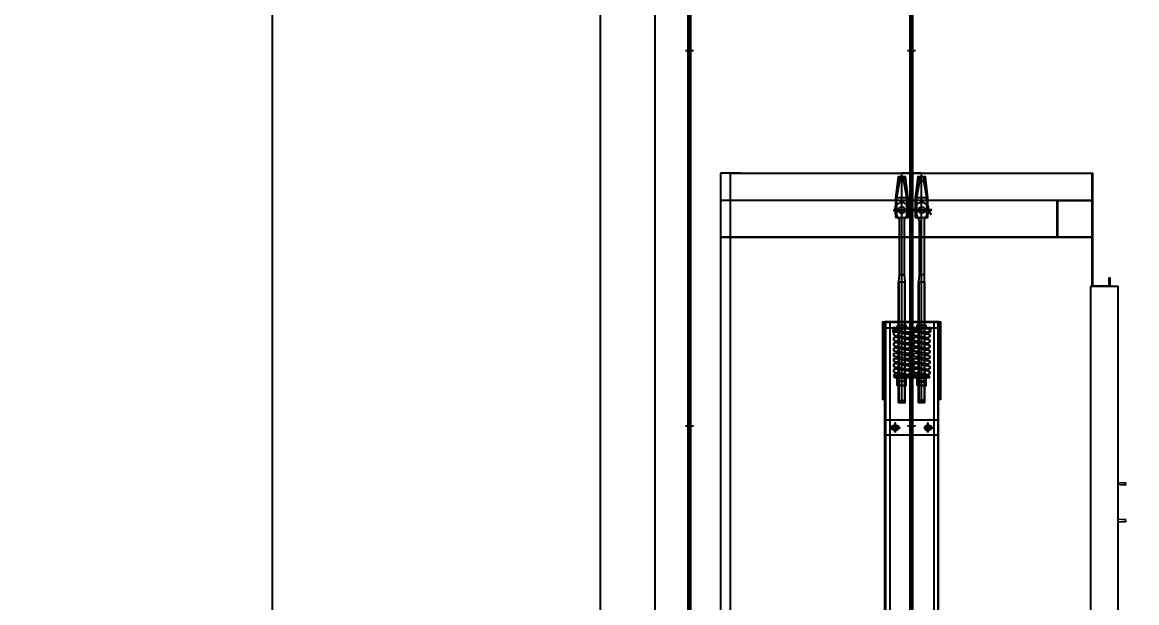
# Model space of a CAD drawing. Header units: millimetres. Extents: x -665 to 1025117, y -27997 to 4210.
# Drawn here: x -665 to 3412, y -23667 to -21541 of the extents above; entities that cross this region are included whole.
import ezdxf

# ---------------------------------------------------------------- set-up
doc = ezdxf.new("R2010")
doc.units = ezdxf.units.MM
doc.linetypes.add('$2$ACAD_ISO02W100', pattern=[15, 12, -3])
doc.layers.add('$2$DL', color=8, linetype='$2$ACAD_ISO02W100', lineweight=0)
for name, color, linetype in [('$2$PDF_0', 7, 'Continuous'), ('AA_Architecture', 7, 'Continuous'), ('AA_Rail', 7, 'Continuous'), ('AA_Rope', 7, 'Continuous')]:
    doc.layers.add(name, color=color, linetype=linetype)
doc.layers.add('AA_Datum', color=7, linetype='Continuous', plot=False)
doc.styles.add('Century Gothic$001H0', font='cent.shx')
doc.dimstyles.new('Copy of ISO-25', dxfattribs={"dimtxt": 250, "dimasz": 80, "dimexe": 1.25, "dimexo": 0.625, "dimtad": 1, "dimtxsty": 'Century Gothic$001H0', "dimblk": 'ARCHTICK', "dimcen": 2.5, "dimadec": 0, "dimazin": 0, "dimtfac": 1, "dimtmove": 0, "dimatfit": 3, "dimfxl": 1, "dimarcsym": 0})

# ---------------------------------------------------------------- blocks, each defined once
blk = doc.blocks.new('_ArchTick')
at = {"color": 0, "linetype": 'ByBlock', "const_width": 0.15}
blk.add_lwpolyline([(-0.5, -0.5), (0.5, 0.5)], dxfattribs=at)
blk = doc.blocks.new('*D109')
at = {"color": 0, "lineweight": -2, "transparency": 16777216}
for p, q in [((3650, -8194.2), (249.4, -8194.2)), ((250.6, -25694.2), (250.6, -8194.2)), ((3650, -25694.2), (249.4, -25694.2))]:
    blk.add_line(p, q, dxfattribs=at)
at = {"layer": 'Defpoints', "color": 0, "transparency": 16777216}
for p in [(250.6, -8194.2), (3650.6, -8194.2), (3650.6, -25694.2)]:
    blk.add_point(p, dxfattribs=at)
at = {"color": 0, "lineweight": -2, "transparency": 16777216, "xscale": 80, "yscale": 80, "zscale": 80}
for p, rotation in [((250.6, -8194.2), 90), ((250.6, -25694.2), 270)]:
    blk.add_blockref('_ArchTick', p, dxfattribs=dict(at, rotation=rotation))
at = {"color": 0, "transparency": 16777216, "insert": (125, -16944.2), "char_height": 250, "attachment_point": 5, "rotation": 90, "style": 'Century Gothic$001H0'}
blk.add_mtext('SHAFT TOTAL HEIGHT 17500', dxfattribs=at)

msp = doc.modelspace()

# ---------------------------------------------------------------- linework, layer by layer
at = {"layer": '$2$DL', "ltscale": 2, "transparency": 33554666}
for p, q in [((3373.647, -23227.128), (3344.498, -23227.115)), ((3344.498, -23227.128), (3373.938, -23227.128)), ((3373.645, -23236.106), (3344.498, -23236.093)), ((3373.626, -23361.796), (3344.498, -23361.783))]:
    msp.add_line(p, q, dxfattribs=at)
at = {"layer": '$2$DL'}
for p, q in [((3373.624, -23370.774), (3344.498, -23370.761)), ((3344.498, -23370.774), (3373.624, -23370.774))]:
    msp.add_line(p, q, dxfattribs=at)
at = {"layer": '$2$DL', "ltscale": 2, "transparency": 33554666}
for points in [[(3369.546, -23233.888), (3370.173, -23233.888), (3371.115, -23233.606), (3372.056, -23233.043), (3372.683, -23232.479), (3372.997, -23231.916), (3373.624, -23231.071), (3373.938, -23230.226), (3373.938, -23229.663), (3373.938, -23227.128), (3344.498, -23227.128)], [(3369.546, -23233.888), (3369.546, -23233.888), (3344.498, -23235.63)], [(3344.498, -23370.774), (3373.624, -23370.774), (3373.624, -23368.521), (3373.624, -23367.676), (3373.311, -23366.831), (3372.683, -23365.986), (3372.369, -23365.423), (3371.428, -23364.859), (3370.801, -23364.578), (3369.86, -23364.296), (3368.919, -23364.014), (3344.498, -23362.264)]]:
    msp.add_lwpolyline(points, dxfattribs=at)
at = {"layer": '$2$PDF_0', "lineweight": 25}
for points in [[(3233.024, -24491.868), (1925.625, -24491.868), (1925.625, -22094.249), (3250.625, -22094.249), (3250.625, -22506.779), (3311.251, -22506.779), (3311.251, -22476.931), (3313.207, -22476.931), (3313.207, -22506.779), (3313.207, -22508.535), (3311.251, -22508.535), (3250.625, -22508.535), (3248.669, -22506.779), (3248.669, -22094.249)], [(2624.717, -22937.537), (2624.717, -22094.249), (2551.574, -22094.249), (2551.574, -22937.537)], [(2534.364, -22255.593), (2534.364, -22184.601), (2545.121, -22122.215), (2545.121, -22107.157)], [(2545.121, -22122.215), (2560.179, -22122.215)], [(2570.936, -22255.593), (2570.936, -22184.601), (2560.179, -22122.215), (2560.179, -22107.157)], [(2607.507, -22255.593), (2607.507, -22184.601), (2618.263, -22122.215), (2618.263, -22107.157)], [(2618.263, -22122.215), (2633.322, -22122.215)], [(2644.078, -22255.593), (2644.078, -22184.601), (2633.322, -22122.215), (2633.322, -22107.157)], [(3123.506, -22327.689), (3123.506, -22194.249), (3250.625, -22194.249), (1889.439, -22194.249)], [(1925.625, -24491.868), (1925.625, -22194.249)], [(2562.331, -22466.415), (2562.331, -22266.349), (2562.331, -22262.046), (2564.482, -22259.895), (2564.482, -22255.593), (2568.784, -22253.441), (2570.936, -22249.139), (2573.087, -22246.988), (2575.238, -22244.836), (2577.389, -22240.534), (2577.389, -22216.87), (2575.238, -22212.568), (2570.936, -22208.265), (2566.633, -22206.114), (2562.331, -22203.963), (2558.028, -22201.811), (2551.574, -22201.811), (2547.272, -22201.811), (2542.969, -22203.963), (2538.667, -22206.114), (2534.364, -22208.265), (2530.062, -22212.568), (2527.911, -22216.87), (2527.911, -22240.534), (2530.062, -22244.836), (2532.213, -22246.988), (2534.364, -22249.139), (2536.516, -22253.441), (2538.667, -22255.593), (2540.818, -22259.895), (2542.969, -22262.046), (2542.969, -22266.349), (2542.969, -22466.415)], [(2575.238, -22184.601), (2530.062, -22184.601)], [(2648.38, -22184.601), (2601.053, -22184.601)], [(2635.473, -22466.415), (2635.473, -22266.349), (2635.473, -22262.046), (2637.624, -22259.895), (2637.624, -22255.593), (2639.775, -22253.441), (2644.078, -22249.139), (2646.229, -22246.988), (2648.38, -22244.836), (2650.532, -22240.534), (2650.532, -22216.87), (2646.229, -22212.568), (2644.078, -22208.265), (2639.775, -22206.114), (2635.473, -22203.963), (2631.17, -22201.811), (2624.717, -22201.811), (2620.414, -22201.811), (2616.112, -22203.963), (2609.658, -22206.114), (2607.507, -22208.265), (2603.204, -22212.568), (2601.053, -22216.87), (2601.053, -22240.534), (2603.204, -22244.836), (2605.356, -22246.988), (2607.507, -22249.139), (2609.658, -22253.441), (2611.809, -22255.593), (2613.96, -22259.895), (2613.96, -22262.046), (2616.112, -22266.349), (2616.112, -22466.415)], [(3121.55, -22327.689), (3121.55, -22194.249)], [(2521.457, -22229.778), (2583.843, -22229.778)], [(2540.818, -22227.626), (2536.516, -22227.626), (2536.516, -22225.475), (2534.364, -22225.475), (2532.213, -22223.324), (2530.062, -22223.324), (2527.911, -22225.475), (2525.759, -22225.475), (2525.759, -22227.626), (2525.759, -22229.778), (2525.759, -22231.929), (2527.911, -22231.929), (2527.911, -22234.08), (2530.062, -22234.08), (2532.213, -22234.08), (2534.364, -22234.08), (2534.364, -22231.929), (2536.516, -22231.929), (2540.818, -22231.929)], [(2579.541, -22229.778), (2525.759, -22229.778)], [(2540.818, -22229.778), (2536.516, -22229.778), (2534.364, -22229.778), (2532.213, -22229.778), (2532.213, -22231.929), (2530.062, -22231.929), (2527.911, -22229.778), (2527.911, -22227.626), (2530.062, -22227.626), (2532.213, -22227.626), (2534.364, -22227.626), (2536.516, -22229.778)], [(2534.364, -22225.475), (2534.364, -22225.475)], [(2536.516, -22229.778), (2536.516, -22229.778)], [(2536.516, -22231.929), (2536.516, -22231.929)], [(2566.633, -22229.778), (2538.667, -22229.778)], [(2564.482, -22229.778), (2585.994, -22229.778), (2588.146, -22227.626), (2585.994, -22227.626), (2564.482, -22227.626)], [(2564.482, -22231.929), (2575.238, -22231.929), (2583.843, -22242.685), (2585.994, -22244.836), (2585.994, -22242.685), (2577.389, -22229.778)], [(2594.599, -22229.778), (2656.985, -22229.778)], [(2613.96, -22227.626), (2609.658, -22227.626), (2609.658, -22225.475), (2607.507, -22225.475), (2605.356, -22225.475), (2605.356, -22223.324), (2603.204, -22223.324), (2601.053, -22225.475), (2598.902, -22225.475), (2598.902, -22227.626), (2598.902, -22229.778), (2598.902, -22231.929), (2601.053, -22234.08), (2603.204, -22234.08), (2605.356, -22234.08), (2607.507, -22231.929), (2609.658, -22231.929), (2613.96, -22231.929)], [(2635.473, -22231.929), (2648.38, -22231.929), (2656.985, -22242.685), (2659.137, -22244.836), (2659.137, -22242.685), (2650.532, -22229.778), (2598.902, -22229.778)], [(2613.96, -22229.778), (2609.658, -22229.778), (2607.507, -22229.778), (2605.356, -22229.778), (2605.356, -22231.929), (2603.204, -22231.929), (2601.053, -22231.929), (2601.053, -22229.778), (2601.053, -22227.626), (2603.204, -22227.626), (2605.356, -22227.626), (2607.507, -22227.626), (2607.507, -22229.778), (2609.658, -22229.778)], [(2609.658, -22231.929), (2609.658, -22231.929)], [(2639.775, -22229.778), (2611.809, -22229.778)], [(2635.473, -22229.778), (2659.137, -22229.778), (2661.288, -22227.626), (2659.137, -22227.626), (2635.473, -22227.626)], [(3250.625, -22322.421), (3250.625, -22499.756)], [(2540.818, -22933.235), (2540.818, -22492.23)], [(2542.969, -22933.235), (2542.969, -22492.23)], [(2562.331, -22492.23), (2562.331, -22933.235), (2564.482, -22933.235), (2564.482, -22492.23)], [(2613.96, -22933.235), (2613.96, -22492.23)], [(2616.112, -22933.235), (2616.112, -22492.23)], [(2635.473, -22492.23), (2635.473, -22933.235), (2635.473, -22492.23)], [(3311.251, -22508.535), (3311.251, -22508.535)], [(2482.734, -22849.336), (2482.734, -22638.514), (2693.557, -22638.514), (2693.557, -22849.336)], [(2489.188, -22922.479), (2489.188, -22647.119), (2489.188, -22922.479), (2482.734, -22922.479), (2482.734, -22647.119), (2482.734, -22922.479)], [(2687.103, -24492.098), (2687.103, -22640.666), (2489.188, -22640.666), (2489.188, -24492.098)], [(2493.491, -22640.666), (2493.491, -24492.098)], [(2508.549, -22640.666), (2508.549, -24492.098)], [(2521.457, -22675.085), (2521.457, -22664.329), (2521.457, -22662.178), (2523.608, -22662.178), (2581.692, -22662.178), (2583.843, -22662.178), (2583.843, -22664.329), (2583.843, -22675.085)], [(2523.608, -22662.178), (2523.608, -22662.178)], [(2536.516, -22662.178), (2536.516, -22651.422)], [(2568.784, -22660.027), (2568.784, -22651.422), (2536.516, -22651.422), (2536.516, -22660.027)], [(2568.784, -22662.178), (2568.784, -22651.422)], [(2594.599, -22675.085), (2594.599, -22664.329), (2594.599, -22662.178), (2596.751, -22662.178), (2654.834, -22662.178), (2656.985, -22662.178), (2656.985, -22664.329), (2656.985, -22675.085)], [(2641.927, -22660.027), (2641.927, -22651.422), (2607.507, -22651.422), (2607.507, -22660.027)], [(2609.658, -22662.178), (2609.658, -22651.422)], [(2639.775, -22662.178), (2639.775, -22651.422)], [(2669.893, -22640.666), (2669.893, -24492.098)], [(2684.952, -22640.666), (2684.952, -24492.098)], [(2687.103, -22922.479), (2687.103, -22647.119), (2693.557, -22647.119), (2693.557, -22922.479), (2693.557, -22647.119)], [(2693.557, -22922.479), (2687.103, -22922.479), (2687.103, -22647.119)], [(2527.911, -22675.085), (2542.969, -22670.783)], [(2527.911, -22694.447), (2542.969, -22690.144)], [(2527.911, -22713.808), (2542.969, -22709.505)], [(2562.331, -22681.539), (2577.389, -22677.237)], [(2562.331, -22698.749), (2577.389, -22696.598)], [(2575.238, -22677.237), (2575.238, -22677.237)], [(2575.238, -22696.598), (2575.238, -22696.598)], [(2601.053, -22675.085), (2616.112, -22670.783)], [(2601.053, -22694.447), (2616.112, -22690.144)], [(2601.053, -22713.808), (2616.112, -22709.505)], [(2635.473, -22681.539), (2650.532, -22677.237)], [(2635.473, -22698.749), (2650.532, -22696.598)], [(2527.911, -22733.169), (2542.969, -22728.867)], [(2527.911, -22752.53), (2542.969, -22748.228)], [(2562.331, -22718.11), (2577.389, -22715.959)], [(2562.331, -22737.472), (2577.389, -22735.32)], [(2575.238, -22715.959), (2575.238, -22715.959)], [(2575.238, -22735.32), (2575.238, -22735.32)], [(2601.053, -22733.169), (2616.112, -22728.867)], [(2601.053, -22752.53), (2616.112, -22748.228)], [(2635.473, -22718.11), (2650.532, -22715.959)], [(2635.473, -22737.472), (2650.532, -22735.32)], [(2527.911, -22771.892), (2542.969, -22767.589)], [(2527.911, -22791.253), (2542.969, -22786.95)], [(2562.331, -22756.833), (2577.389, -22754.682)], [(2562.331, -22776.194), (2577.389, -22774.043)], [(2575.238, -22754.682), (2575.238, -22754.682)], [(2575.238, -22774.043), (2575.238, -22774.043)], [(2601.053, -22771.892), (2616.112, -22767.589)], [(2601.053, -22791.253), (2616.112, -22786.95)], [(2635.473, -22756.833), (2650.532, -22754.682)], [(2635.473, -22776.194), (2650.532, -22774.043)], [(2542.969, -22825.673), (2527.911, -22829.975), (2525.759, -22829.975), (2525.759, -22832.126), (2523.608, -22832.126), (2523.608, -22834.278), (2523.608, -22836.429), (2560.179, -22836.429), (2577.389, -22829.975)], [(2527.911, -22810.614), (2542.969, -22806.311)], [(2534.364, -22842.883), (2534.364, -22855.79), (2536.516, -22855.79), (2538.667, -22855.79), (2540.818, -22855.79), (2540.818, -22842.883), (2540.818, -22827.824)], [(2562.331, -22795.555), (2577.389, -22793.404)], [(2562.331, -22814.916), (2577.389, -22812.765)], [(2564.482, -22868.698), (2564.482, -22855.79), (2564.482, -22842.883), (2564.482, -22827.824)], [(2575.238, -22793.404), (2575.238, -22793.404)], [(2575.238, -22812.765), (2575.238, -22812.765)], [(2575.238, -22832.126), (2575.238, -22832.126)], [(2616.112, -22825.673), (2601.053, -22829.975), (2598.902, -22829.975), (2598.902, -22832.126), (2596.751, -22832.126), (2596.751, -22834.278), (2594.599, -22836.429), (2633.322, -22836.429), (2650.532, -22829.975)], [(2601.053, -22810.614), (2616.112, -22806.311)], [(2613.96, -22868.698), (2613.96, -22855.79), (2613.96, -22842.883), (2613.96, -22827.824)], [(2635.473, -22795.555), (2650.532, -22793.404)], [(2635.473, -22814.916), (2650.532, -22812.765)], [(2637.624, -22842.883), (2637.624, -22827.824)], [(2540.818, -22868.698), (2540.818, -22855.79), (2549.423, -22855.79), (2555.877, -22855.79), (2564.482, -22855.79), (2566.633, -22855.79), (2568.784, -22855.79), (2568.784, -22842.883), (2534.364, -22842.883), (2570.936, -22842.883)], [(2566.633, -22855.79), (2538.667, -22855.79)], [(2566.633, -22870.849), (2538.667, -22870.849)], [(2635.473, -22842.883), (2635.473, -22855.79), (2637.624, -22855.79), (2639.775, -22855.79), (2641.927, -22855.79), (2641.927, -22842.883), (2607.507, -22842.883), (2644.078, -22842.883)], [(2607.507, -22842.883), (2607.507, -22855.79), (2609.658, -22855.79), (2611.809, -22855.79), (2613.96, -22855.79), (2622.565, -22855.79), (2629.019, -22855.79), (2635.473, -22855.79), (2635.473, -22868.698)], [(2607.507, -22857.941), (2637.624, -22857.941)], [(2639.775, -22855.79), (2611.809, -22855.79)], [(2639.775, -22870.849), (2611.809, -22870.849)], [(2562.331, -22933.235), (2542.969, -22933.235), (2540.818, -22933.235), (2564.482, -22933.235)], [(2547.272, -22924.63), (2558.028, -22924.63)], [(2620.414, -22924.63), (2631.17, -22924.63)], [(2635.473, -22933.235), (2635.473, -22933.235)], [(2687.103, -22997.772), (2489.188, -22997.772)], [(2545.121, -23025.739), (2512.852, -23025.739), (2545.121, -23025.739), (2512.852, -23025.739)], [(2527.911, -23008.529), (2527.911, -23042.949)], [(2527.911, -23042.949), (2527.911, -23008.529), (2527.911, -23042.949)], [(2665.59, -23025.739), (2633.322, -23025.739)], [(2633.322, -23025.739), (2665.59, -23025.739), (2633.322, -23025.739)], [(2648.38, -23008.529), (2648.38, -23042.949)], [(2648.38, -23042.949), (2648.38, -23008.529), (2648.38, -23042.949)], [(2687.103, -23053.705), (2489.188, -23053.705)]]:
    msp.add_lwpolyline(points, dxfattribs=at)
for points in [[(2530.062, -22255.593), (2575.238, -22255.593), (2575.238, -22184.601), (2566.633, -22107.157), (2538.667, -22107.157), (2530.062, -22184.601)], [(2601.053, -22255.593), (2648.38, -22255.593), (2648.38, -22184.601), (2639.775, -22107.157), (2611.809, -22107.157), (2601.053, -22184.601)], [(2564.482, -22229.778), (2564.482, -22227.626), (2562.331, -22225.475), (2562.331, -22223.324), (2560.179, -22221.173), (2560.179, -22219.021), (2558.028, -22219.021), (2555.877, -22219.021), (2553.726, -22216.87), (2551.574, -22219.021), (2549.423, -22219.021), (2547.272, -22219.021), (2545.121, -22221.173), (2542.969, -22221.173), (2542.969, -22223.324), (2540.818, -22225.475), (2540.818, -22227.626), (2540.818, -22229.778), (2540.818, -22231.929), (2542.969, -22234.08), (2542.969, -22236.231), (2545.121, -22238.383), (2547.272, -22238.383), (2549.423, -22240.534), (2551.574, -22240.534), (2553.726, -22240.534), (2555.877, -22240.534), (2558.028, -22238.383), (2560.179, -22238.383), (2560.179, -22236.231), (2562.331, -22236.231), (2562.331, -22234.08), (2564.482, -22231.929)], [(2635.473, -22229.778), (2635.473, -22227.626), (2635.473, -22225.475), (2635.473, -22223.324), (2633.322, -22221.173), (2631.17, -22219.021), (2629.019, -22219.021), (2626.868, -22219.021), (2624.717, -22216.87), (2622.565, -22219.021), (2620.414, -22219.021), (2618.263, -22221.173), (2616.112, -22221.173), (2616.112, -22223.324), (2613.96, -22225.475), (2613.96, -22227.626), (2613.96, -22229.778), (2613.96, -22231.929), (2616.112, -22234.08), (2616.112, -22236.231), (2618.263, -22238.383), (2620.414, -22238.383), (2622.565, -22240.534), (2624.717, -22240.534), (2626.868, -22240.534), (2629.019, -22238.383), (2631.17, -22238.383), (2633.322, -22236.231), (2635.473, -22236.231), (2635.473, -22234.08), (2635.473, -22231.929)], [(1889.439, -22327.689), (3250.625, -22327.689)], [(2542.969, -22466.415), (2540.818, -22492.23), (2564.482, -22492.23), (2562.331, -22466.415)], [(2616.112, -22466.415), (2613.96, -22492.23), (2635.473, -22492.23), (2635.473, -22466.415)], [(3242.802, -22508.535), (3242.802, -24394.249), (3344.498, -24394.249), (3344.498, -22508.535)], [(2489.188, -22638.514), (2489.188, -22660.027), (2689.254, -22660.027), (2689.254, -22638.514)], [(2585.994, -22675.085), (2585.994, -22664.329), (2585.994, -22662.178), (2583.843, -22660.027), (2581.692, -22660.027), (2523.608, -22660.027), (2521.457, -22660.027), (2519.306, -22662.178), (2519.306, -22664.329), (2519.306, -22675.085), (2521.457, -22675.085)], [(2527.911, -22668.632), (2525.759, -22668.632), (2523.608, -22666.481), (2523.608, -22664.329), (2523.608, -22662.178), (2564.482, -22662.178), (2577.389, -22664.329), (2579.541, -22664.329), (2581.692, -22666.481), (2581.692, -22668.632), (2581.692, -22670.783), (2581.692, -22672.934), (2579.541, -22675.085), (2577.389, -22677.237), (2575.238, -22677.237)], [(2659.137, -22675.085), (2659.137, -22664.329), (2659.137, -22662.178), (2656.985, -22662.178), (2656.985, -22660.027), (2654.834, -22660.027), (2596.751, -22660.027), (2594.599, -22660.027), (2592.448, -22660.027), (2592.448, -22662.178), (2592.448, -22664.329), (2592.448, -22675.085), (2594.599, -22675.085)], [(2601.053, -22668.632), (2598.902, -22668.632), (2596.751, -22666.481), (2596.751, -22664.329), (2594.599, -22664.329), (2594.599, -22662.178), (2637.624, -22662.178), (2648.38, -22664.329), (2650.532, -22664.329), (2652.683, -22664.329), (2652.683, -22666.481), (2654.834, -22666.481), (2654.834, -22668.632), (2654.834, -22670.783), (2654.834, -22672.934), (2652.683, -22672.934), (2652.683, -22675.085), (2650.532, -22677.237), (2648.38, -22677.237), (2646.229, -22677.237)], [(2527.911, -22687.993), (2525.759, -22687.993), (2525.759, -22685.842), (2523.608, -22685.842), (2523.608, -22683.69), (2523.608, -22681.539), (2523.608, -22679.388), (2523.608, -22677.237), (2525.759, -22677.237), (2525.759, -22675.085), (2527.911, -22675.085), (2530.062, -22675.085), (2577.389, -22683.69), (2579.541, -22683.69), (2581.692, -22685.842), (2581.692, -22687.993), (2581.692, -22690.144), (2581.692, -22692.295), (2579.541, -22694.447), (2577.389, -22696.598), (2575.238, -22696.598)], [(2527.911, -22707.354), (2525.759, -22707.354), (2525.759, -22705.203), (2523.608, -22705.203), (2523.608, -22703.052), (2523.608, -22700.9), (2523.608, -22698.749), (2523.608, -22696.598), (2525.759, -22696.598), (2525.759, -22694.447), (2527.911, -22694.447), (2530.062, -22694.447), (2577.389, -22703.052), (2579.541, -22703.052), (2581.692, -22705.203), (2581.692, -22707.354), (2581.692, -22709.505), (2581.692, -22711.657), (2579.541, -22713.808), (2577.389, -22713.808), (2577.389, -22715.959), (2575.238, -22715.959)], [(2601.053, -22687.993), (2598.902, -22687.993), (2596.751, -22685.842), (2596.751, -22683.69), (2594.599, -22683.69), (2594.599, -22681.539), (2596.751, -22679.388), (2596.751, -22677.237), (2598.902, -22677.237), (2598.902, -22675.085), (2601.053, -22675.085), (2603.204, -22675.085), (2648.38, -22683.69), (2650.532, -22683.69), (2652.683, -22683.69), (2652.683, -22685.842), (2654.834, -22685.842), (2654.834, -22687.993), (2654.834, -22690.144), (2654.834, -22692.295), (2652.683, -22692.295), (2652.683, -22694.447), (2650.532, -22696.598), (2648.38, -22696.598), (2646.229, -22696.598)], [(2601.053, -22707.354), (2598.902, -22707.354), (2596.751, -22705.203), (2596.751, -22703.052), (2594.599, -22703.052), (2594.599, -22700.9), (2596.751, -22698.749), (2596.751, -22696.598), (2598.902, -22696.598), (2598.902, -22694.447), (2601.053, -22694.447), (2603.204, -22694.447), (2648.38, -22703.052), (2650.532, -22703.052), (2652.683, -22703.052), (2652.683, -22705.203), (2654.834, -22705.203), (2654.834, -22707.354), (2654.834, -22709.505), (2654.834, -22711.657), (2652.683, -22711.657), (2652.683, -22713.808), (2650.532, -22713.808), (2650.532, -22715.959), (2648.38, -22715.959), (2646.229, -22715.959)], [(2527.911, -22726.715), (2525.759, -22726.715), (2525.759, -22724.564), (2523.608, -22724.564), (2523.608, -22722.413), (2523.608, -22720.262), (2523.608, -22718.11), (2523.608, -22715.959), (2525.759, -22715.959), (2525.759, -22713.808), (2527.911, -22713.808), (2530.062, -22713.808), (2577.389, -22722.413), (2579.541, -22722.413), (2581.692, -22724.564), (2581.692, -22726.715), (2581.692, -22728.867), (2581.692, -22731.018), (2579.541, -22733.169), (2577.389, -22733.169), (2577.389, -22735.32), (2575.238, -22735.32)], [(2527.911, -22746.077), (2525.759, -22746.077), (2525.759, -22743.925), (2523.608, -22743.925), (2523.608, -22741.774), (2523.608, -22739.623), (2523.608, -22737.472), (2523.608, -22735.32), (2525.759, -22735.32), (2525.759, -22733.169), (2527.911, -22733.169), (2530.062, -22733.169), (2577.389, -22741.774), (2579.541, -22741.774), (2581.692, -22743.925), (2581.692, -22746.077), (2581.692, -22748.228), (2581.692, -22750.379), (2579.541, -22752.53), (2577.389, -22752.53), (2577.389, -22754.682), (2575.238, -22754.682)], [(2601.053, -22726.715), (2598.902, -22726.715), (2596.751, -22724.564), (2596.751, -22722.413), (2594.599, -22722.413), (2594.599, -22720.262), (2596.751, -22718.11), (2596.751, -22715.959), (2598.902, -22715.959), (2598.902, -22713.808), (2601.053, -22713.808), (2603.204, -22713.808), (2648.38, -22722.413), (2650.532, -22722.413), (2652.683, -22722.413), (2652.683, -22724.564), (2654.834, -22724.564), (2654.834, -22726.715), (2654.834, -22728.867), (2654.834, -22731.018), (2652.683, -22731.018), (2652.683, -22733.169), (2650.532, -22733.169), (2650.532, -22735.32), (2648.38, -22735.32), (2646.229, -22735.32)], [(2601.053, -22746.077), (2598.902, -22746.077), (2596.751, -22743.925), (2596.751, -22741.774), (2594.599, -22741.774), (2594.599, -22739.623), (2596.751, -22737.472), (2596.751, -22735.32), (2598.902, -22735.32), (2598.902, -22733.169), (2601.053, -22733.169), (2603.204, -22733.169), (2648.38, -22741.774), (2650.532, -22741.774), (2652.683, -22741.774), (2652.683, -22743.925), (2654.834, -22743.925), (2654.834, -22746.077), (2654.834, -22748.228), (2654.834, -22750.379), (2652.683, -22750.379), (2652.683, -22752.53), (2650.532, -22752.53), (2650.532, -22754.682), (2648.38, -22754.682), (2646.229, -22754.682)], [(2527.911, -22765.438), (2525.759, -22765.438), (2525.759, -22763.287), (2523.608, -22763.287), (2523.608, -22761.135), (2523.608, -22758.984), (2523.608, -22756.833), (2523.608, -22754.682), (2525.759, -22754.682), (2525.759, -22752.53), (2527.911, -22752.53), (2530.062, -22752.53), (2577.389, -22761.135), (2579.541, -22761.135), (2581.692, -22763.287), (2581.692, -22765.438), (2581.692, -22767.589), (2581.692, -22769.74), (2579.541, -22771.892), (2577.389, -22771.892), (2577.389, -22774.043), (2575.238, -22774.043)], [(2527.911, -22784.799), (2525.759, -22784.799), (2525.759, -22782.648), (2523.608, -22782.648), (2523.608, -22780.497), (2523.608, -22778.345), (2523.608, -22776.194), (2523.608, -22774.043), (2525.759, -22774.043), (2525.759, -22771.892), (2527.911, -22771.892), (2530.062, -22771.892), (2577.389, -22780.497), (2579.541, -22780.497), (2581.692, -22782.648), (2581.692, -22784.799), (2581.692, -22786.95), (2581.692, -22789.102), (2579.541, -22791.253), (2577.389, -22791.253), (2577.389, -22793.404), (2575.238, -22793.404)], [(2527.911, -22804.16), (2525.759, -22804.16), (2525.759, -22802.009), (2523.608, -22802.009), (2523.608, -22799.858), (2523.608, -22797.706), (2523.608, -22795.555), (2523.608, -22793.404), (2525.759, -22793.404), (2525.759, -22791.253), (2527.911, -22791.253), (2530.062, -22791.253), (2577.389, -22799.858), (2579.541, -22799.858), (2581.692, -22802.009), (2581.692, -22804.16), (2581.692, -22806.311), (2581.692, -22808.463), (2579.541, -22810.614), (2577.389, -22810.614), (2577.389, -22812.765), (2575.238, -22812.765)], [(2601.053, -22765.438), (2598.902, -22765.438), (2596.751, -22763.287), (2596.751, -22761.135), (2594.599, -22761.135), (2594.599, -22758.984), (2596.751, -22756.833), (2596.751, -22754.682), (2598.902, -22754.682), (2598.902, -22752.53), (2601.053, -22752.53), (2603.204, -22752.53), (2648.38, -22761.135), (2650.532, -22761.135), (2652.683, -22761.135), (2652.683, -22763.287), (2654.834, -22763.287), (2654.834, -22765.438), (2654.834, -22767.589), (2654.834, -22769.74), (2652.683, -22769.74), (2652.683, -22771.892), (2650.532, -22771.892), (2650.532, -22774.043), (2648.38, -22774.043), (2646.229, -22774.043)], [(2601.053, -22784.799), (2598.902, -22784.799), (2596.751, -22782.648), (2596.751, -22780.497), (2594.599, -22780.497), (2594.599, -22778.345), (2596.751, -22776.194), (2596.751, -22774.043), (2598.902, -22774.043), (2598.902, -22771.892), (2601.053, -22771.892), (2603.204, -22771.892), (2648.38, -22780.497), (2650.532, -22780.497), (2652.683, -22780.497), (2652.683, -22782.648), (2654.834, -22782.648), (2654.834, -22784.799), (2654.834, -22786.95), (2654.834, -22789.102), (2652.683, -22789.102), (2652.683, -22791.253), (2650.532, -22791.253), (2650.532, -22793.404), (2648.38, -22793.404), (2646.229, -22793.404)], [(2601.053, -22804.16), (2598.902, -22804.16), (2596.751, -22802.009), (2596.751, -22799.858), (2594.599, -22799.858), (2594.599, -22797.706), (2596.751, -22795.555), (2596.751, -22793.404), (2598.902, -22793.404), (2598.902, -22791.253), (2601.053, -22791.253), (2603.204, -22791.253), (2648.38, -22799.858), (2650.532, -22799.858), (2652.683, -22799.858), (2652.683, -22802.009), (2654.834, -22802.009), (2654.834, -22804.16), (2654.834, -22806.311), (2654.834, -22808.463), (2652.683, -22808.463), (2652.683, -22810.614), (2650.532, -22810.614), (2650.532, -22812.765), (2648.38, -22812.765), (2646.229, -22812.765)], [(2527.911, -22823.521), (2525.759, -22823.521), (2525.759, -22821.37), (2523.608, -22821.37), (2523.608, -22819.219), (2523.608, -22817.068), (2523.608, -22814.916), (2523.608, -22812.765), (2525.759, -22812.765), (2525.759, -22810.614), (2527.911, -22810.614), (2530.062, -22810.614), (2577.389, -22817.068), (2577.389, -22819.219), (2579.541, -22819.219), (2581.692, -22821.37), (2581.692, -22823.521), (2581.692, -22825.673), (2581.692, -22827.824), (2579.541, -22829.975), (2577.389, -22829.975), (2577.389, -22832.126), (2575.238, -22832.126)], [(2566.633, -22836.429), (2538.667, -22836.429), (2538.667, -22827.824), (2566.633, -22827.824)], [(2601.053, -22823.521), (2598.902, -22823.521), (2596.751, -22821.37), (2596.751, -22819.219), (2594.599, -22819.219), (2594.599, -22817.068), (2596.751, -22814.916), (2596.751, -22812.765), (2598.902, -22812.765), (2598.902, -22810.614), (2601.053, -22810.614), (2603.204, -22810.614), (2648.38, -22817.068), (2650.532, -22819.219), (2652.683, -22819.219), (2652.683, -22821.37), (2654.834, -22821.37), (2654.834, -22823.521), (2654.834, -22825.673), (2654.834, -22827.824), (2652.683, -22827.824), (2652.683, -22829.975), (2650.532, -22829.975), (2650.532, -22832.126), (2648.38, -22832.126), (2646.229, -22832.126)], [(2639.775, -22836.429), (2611.809, -22836.429), (2611.809, -22827.824), (2639.775, -22827.824)], [(2525.759, -22842.883), (2525.759, -22836.429), (2579.541, -22836.429), (2579.541, -22842.883)], [(2568.784, -22855.79), (2534.364, -22855.79), (2534.364, -22868.698), (2536.516, -22868.698), (2536.516, -22870.849), (2538.667, -22870.849), (2540.818, -22870.849), (2540.818, -22868.698), (2549.423, -22870.849), (2555.877, -22870.849), (2564.482, -22868.698), (2564.482, -22870.849), (2566.633, -22870.849), (2568.784, -22870.849), (2568.784, -22868.698)], [(2596.751, -22842.883), (2596.751, -22836.429), (2652.683, -22836.429), (2652.683, -22842.883)], [(2641.927, -22855.79), (2607.507, -22855.79), (2607.507, -22868.698), (2609.658, -22868.698), (2609.658, -22870.849), (2611.809, -22870.849), (2613.96, -22870.849), (2613.96, -22868.698), (2622.565, -22870.849), (2629.019, -22870.849), (2635.473, -22868.698), (2637.624, -22868.698), (2637.624, -22870.849), (2639.775, -22870.849), (2641.927, -22870.849), (2641.927, -22868.698)], [(2555.877, -22924.63), (2553.726, -22924.63), (2553.726, -22922.479), (2551.574, -22922.479), (2549.423, -22924.63), (2549.423, -22926.781), (2551.574, -22926.781), (2551.574, -22928.932), (2553.726, -22928.932), (2553.726, -22926.781), (2555.877, -22926.781)], [(2635.473, -22933.235), (2616.112, -22933.235), (2613.96, -22933.235)], [(2629.019, -22924.63), (2626.868, -22924.63), (2626.868, -22922.479), (2624.717, -22922.479), (2622.565, -22922.479), (2622.565, -22924.63), (2622.565, -22926.781), (2624.717, -22928.932), (2626.868, -22928.932), (2626.868, -22926.781)], [(2538.667, -23032.192), (2527.911, -23038.646), (2517.154, -23032.192), (2517.154, -23019.285), (2527.911, -23014.982), (2538.667, -23019.285)], [(2534.364, -23025.739), (2534.364, -23023.587), (2534.364, -23021.436), (2532.213, -23021.436), (2530.062, -23019.285), (2527.911, -23019.285), (2525.759, -23019.285), (2523.608, -23021.436), (2521.457, -23023.587), (2521.457, -23025.739), (2521.457, -23027.89), (2521.457, -23030.041), (2523.608, -23030.041), (2525.759, -23032.192), (2527.911, -23032.192), (2530.062, -23032.192), (2532.213, -23032.192), (2532.213, -23030.041), (2534.364, -23030.041), (2534.364, -23027.89)], [(2659.137, -23032.192), (2648.38, -23038.646), (2639.775, -23032.192), (2639.775, -23019.285), (2648.38, -23014.982), (2659.137, -23019.285)], [(2656.985, -23025.739), (2654.834, -23025.739), (2654.834, -23023.587), (2654.834, -23021.436), (2652.683, -23021.436), (2652.683, -23019.285), (2650.532, -23019.285), (2648.38, -23019.285), (2646.229, -23019.285), (2644.078, -23021.436), (2644.078, -23023.587), (2641.927, -23025.739), (2644.078, -23027.89), (2644.078, -23030.041), (2646.229, -23032.192), (2648.38, -23032.192), (2650.532, -23032.192), (2652.683, -23032.192), (2654.834, -23030.041), (2654.834, -23027.89)]]:
    msp.add_lwpolyline(points, close=True, dxfattribs=at)
for p, q in [((1889.439, -22094.249), (1889.439, -24491.868)), ((1962.242, -22094.249), (1889.439, -22094.249)), ((3242.802, -22508.535), (3242.802, -24394.249))]:
    msp.add_line(p, q)
at = {"layer": 'AA_Architecture'}
for p, q in [((1450.625, -24394.249), (1450.625, -21394.249)), ((1650.625, -24394.249), (1650.625, -21394.249))]:
    msp.add_line(p, q, dxfattribs=at)
at = {"layer": 'AA_Datum'}
for p, q in [((1775.625, -25694.249), (1775.625, -8194.249)), ((2588.125, -25694.249), (2588.125, -8194.249)), ((1760.625, -21644.249), (1790.625, -21644.249)), ((2573.125, -21644.249), (2603.125, -21644.249)), ((1760.625, -23019.249), (1790.625, -23019.249)), ((2573.125, -23019.249), (2603.125, -23019.249))]:
    msp.add_line(p, q, dxfattribs=at)
at = {"layer": 'AA_Rail'}
for p, q in [((1770.975, -25694.249), (1770.975, -8194.249)), ((1780.275, -25694.249), (1780.275, -8194.249)), ((2583.625, -25694.249), (2583.625, -8194.249)), ((2592.625, -25694.249), (2592.625, -8194.249))]:
    msp.add_line(p, q, dxfattribs=at)
at = {"layer": 'AA_Rope'}
msp.add_line((2588.125, -22094.249), (2588.125, -6967.158), dxfattribs=at)

# ---------------------------------------------------------------- dimensions: what is measured, and where the dimension line sits
dim = msp.add_linear_dim(base=(250.625, -8194.249), p1=(3650.625, -25694.249), p2=(3650.625, -8194.249), angle=90, text='SHAFT TOTAL HEIGHT <>', dimstyle='Copy of ISO-25')
dim.commit()
dim.dimension.update_dxf_attribs({"geometry": '*D109', "text_midpoint": (125, -16944.249)})

doc.saveas('drawing.dxf')
